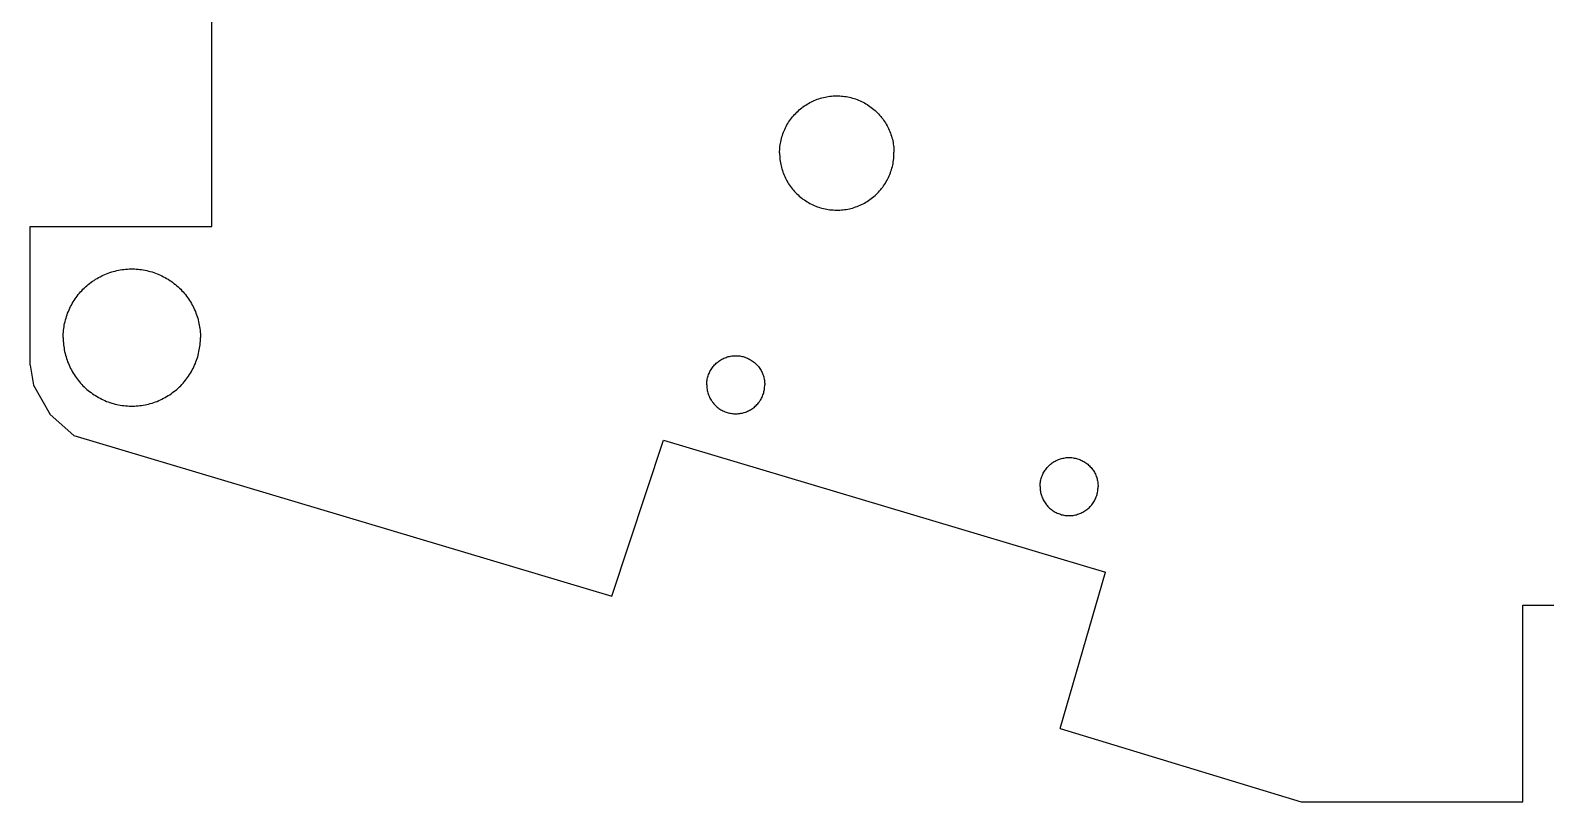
# Model space of a CAD drawing. Header units: inches. Extents: x 1.44 to 6.59, y 1.74 to 4.61.
# Drawn here: x 1.444 to 2.748, y 1.898 to 2.562 of the extents above; entities that cross this region are included whole.
import ezdxf

# ---------------------------------------------------------------- set-up
doc = ezdxf.new("R2010")
doc.units = ezdxf.units.IN
doc.header["$MEASUREMENT"] = 0
doc.layers.add('Mechanical2', color=216, linetype='Continuous')

msp = doc.modelspace()

# ---------------------------------------------------------------- linework, layer by layer
at = {"layer": 'Mechanical2'}
for p, q in [((1.6, 2.3931), (1.6, 2.7277)), ((2.1265, 2.5041), (2.1278, 2.5044)), ((2.1278, 2.5044), (2.1292, 2.5047)), ((2.1292, 2.5047), (2.1306, 2.5049)), ((2.1306, 2.5049), (2.132, 2.5051)), ((2.132, 2.5051), (2.1334, 2.5053)), ((2.1334, 2.5053), (2.1348, 2.5054)), ((2.1348, 2.5054), (2.1362, 2.5055)), ((2.1362, 2.5055), (2.1376, 2.5055)), ((2.1376, 2.5055), (2.139, 2.5055)), ((2.139, 2.5055), (2.1404, 2.5054)), ((2.1404, 2.5054), (2.1418, 2.5053)), ((2.1418, 2.5053), (2.1432, 2.5052)), ((2.1432, 2.5052), (2.1445, 2.505)), ((2.1445, 2.505), (2.1459, 2.5048)), ((2.1459, 2.5048), (2.1473, 2.5046)), ((2.1473, 2.5046), (2.1487, 2.5043)), ((2.1487, 2.5043), (2.15, 2.504)), ((2.1025, 2.4904), (2.1035, 2.4914)), ((2.1035, 2.4914), (2.1045, 2.4924)), ((2.1045, 2.4924), (2.1055, 2.4933)), ((2.1055, 2.4933), (2.1066, 2.4942)), ((2.1066, 2.4942), (2.1077, 2.4951)), ((2.1077, 2.4951), (2.1088, 2.496)), ((2.1088, 2.496), (2.11, 2.4968)), ((2.11, 2.4968), (2.1111, 2.4976)), ((2.1111, 2.4976), (2.1123, 2.4983)), ((2.1123, 2.4983), (2.1135, 2.499)), ((2.1135, 2.499), (2.1147, 2.4997)), ((2.1147, 2.4997), (2.116, 2.5003)), ((2.116, 2.5003), (2.1172, 2.5009)), ((2.1172, 2.5009), (2.1185, 2.5015)), ((2.1185, 2.5015), (2.1198, 2.502)), ((2.1198, 2.502), (2.1211, 2.5025)), ((2.1211, 2.5025), (2.1224, 2.503)), ((2.1224, 2.503), (2.1238, 2.5034)), ((2.1238, 2.5034), (2.1251, 2.5038)), ((2.1251, 2.5038), (2.1265, 2.5041)), ((2.15, 2.504), (2.1514, 2.5036)), ((2.1514, 2.5036), (2.1527, 2.5032)), ((2.1527, 2.5032), (2.1541, 2.5028)), ((2.1541, 2.5028), (2.1554, 2.5023)), ((2.1554, 2.5023), (2.1567, 2.5018)), ((2.1567, 2.5018), (2.158, 2.5012)), ((2.158, 2.5012), (2.1592, 2.5006)), ((2.1592, 2.5006), (2.1605, 2.5)), ((2.1605, 2.5), (2.1617, 2.4994)), ((2.1617, 2.4994), (2.1629, 2.4987)), ((2.1629, 2.4987), (2.1641, 2.4979)), ((2.1641, 2.4979), (2.1653, 2.4972)), ((2.1653, 2.4972), (2.1664, 2.4964)), ((2.1664, 2.4964), (2.1676, 2.4955)), ((2.1676, 2.4955), (2.1687, 2.4947)), ((2.1687, 2.4947), (2.1698, 2.4938)), ((2.1698, 2.4938), (2.1708, 2.4929)), ((2.1708, 2.4929), (2.1718, 2.4919)), ((2.1718, 2.4919), (2.1728, 2.4909)), ((2.0937, 2.4779), (2.0943, 2.4791)), ((2.0943, 2.4791), (2.095, 2.4804)), ((2.095, 2.4804), (2.0957, 2.4816)), ((2.0957, 2.4816), (2.0964, 2.4828)), ((2.0964, 2.4828), (2.0972, 2.4839)), ((2.0972, 2.4839), (2.098, 2.4851)), ((2.098, 2.4851), (2.0989, 2.4862)), ((2.0989, 2.4862), (2.0997, 2.4873)), ((2.0997, 2.4873), (2.1006, 2.4884)), ((2.1006, 2.4884), (2.1015, 2.4894)), ((2.1015, 2.4894), (2.1025, 2.4904)), ((2.1728, 2.4909), (2.1738, 2.4899)), ((2.1738, 2.4899), (2.1747, 2.4889)), ((2.1747, 2.4889), (2.1757, 2.4878)), ((2.1757, 2.4878), (2.1765, 2.4868)), ((2.1765, 2.4868), (2.1774, 2.4857)), ((2.1774, 2.4857), (2.1782, 2.4845)), ((2.1782, 2.4845), (2.179, 2.4834)), ((2.179, 2.4834), (2.1798, 2.4822)), ((2.1798, 2.4822), (2.1805, 2.481)), ((2.1805, 2.481), (2.1812, 2.4798)), ((2.1812, 2.4798), (2.1818, 2.4785)), ((2.1818, 2.4785), (2.1824, 2.4773)), ((2.0894, 2.4646), (2.0897, 2.466)), ((2.0897, 2.466), (2.09, 2.4674)), ((2.09, 2.4674), (2.0903, 2.4687)), ((2.0903, 2.4687), (2.0907, 2.4701)), ((2.0907, 2.4701), (2.0911, 2.4714)), ((2.0911, 2.4714), (2.0915, 2.4727)), ((2.0915, 2.4727), (2.092, 2.4741)), ((2.092, 2.4741), (2.0926, 2.4753)), ((2.0926, 2.4753), (2.0931, 2.4766)), ((2.0931, 2.4766), (2.0937, 2.4779)), ((2.1824, 2.4773), (2.183, 2.476)), ((2.183, 2.476), (2.1835, 2.4747)), ((2.1835, 2.4747), (2.1841, 2.4734)), ((2.1841, 2.4734), (2.1845, 2.4721)), ((2.1845, 2.4721), (2.1849, 2.4707)), ((2.1849, 2.4707), (2.1853, 2.4694)), ((2.1853, 2.4694), (2.1857, 2.4681)), ((2.1857, 2.4681), (2.186, 2.4667)), ((2.186, 2.4667), (2.1863, 2.4653)), ((2.1863, 2.4653), (2.1865, 2.4639)), ((2.0887, 2.4577), (2.0888, 2.4591)), ((2.0887, 2.4563), (2.0887, 2.4577)), ((2.0887, 2.4563), (2.0887, 2.4549)), ((2.0887, 2.4549), (2.0888, 2.4535)), ((2.0888, 2.4591), (2.0889, 2.4605)), ((2.0888, 2.4535), (2.0889, 2.4521)), ((2.0889, 2.4605), (2.089, 2.4619)), ((2.0889, 2.4521), (2.089, 2.4507)), ((2.089, 2.4619), (2.0892, 2.4632)), ((2.0892, 2.4632), (2.0894, 2.4646)), ((2.1865, 2.4639), (2.1867, 2.4626)), ((2.1867, 2.4626), (2.1869, 2.4612)), ((2.1869, 2.4612), (2.187, 2.4598)), ((2.1869, 2.4514), (2.187, 2.4528)), ((2.187, 2.4598), (2.1871, 2.4584)), ((2.187, 2.4528), (2.1871, 2.4542)), ((2.1871, 2.4584), (2.1871, 2.457)), ((2.1871, 2.4556), (2.1871, 2.457)), ((2.1871, 2.4542), (2.1871, 2.4556)), ((2.089, 2.4507), (2.0892, 2.4493)), ((2.0892, 2.4493), (2.0894, 2.4479)), ((2.0894, 2.4479), (2.0897, 2.4465)), ((2.0897, 2.4465), (2.09, 2.4452)), ((2.09, 2.4452), (2.0903, 2.4438)), ((2.0903, 2.4438), (2.0907, 2.4425)), ((2.0907, 2.4425), (2.0911, 2.4411)), ((2.0911, 2.4411), (2.0915, 2.4398)), ((2.0915, 2.4398), (2.092, 2.4385)), ((2.1835, 2.4378), (2.1841, 2.4392)), ((2.1841, 2.4392), (2.1845, 2.4405)), ((2.1845, 2.4405), (2.1849, 2.4418)), ((2.1849, 2.4418), (2.1853, 2.4431)), ((2.1853, 2.4431), (2.1857, 2.4445)), ((2.1857, 2.4445), (2.186, 2.4459)), ((2.186, 2.4459), (2.1863, 2.4472)), ((2.1863, 2.4472), (2.1865, 2.4486)), ((2.1865, 2.4486), (2.1867, 2.45)), ((2.1867, 2.45), (2.1869, 2.4514)), ((2.092, 2.4385), (2.0926, 2.4372)), ((2.0926, 2.4372), (2.0931, 2.4359)), ((2.0931, 2.4359), (2.0937, 2.4347)), ((2.0937, 2.4347), (2.0943, 2.4334)), ((2.0943, 2.4334), (2.095, 2.4322)), ((2.095, 2.4322), (2.0957, 2.431)), ((2.0957, 2.431), (2.0964, 2.4298)), ((2.0964, 2.4298), (2.0972, 2.4286)), ((2.0972, 2.4286), (2.098, 2.4275)), ((2.098, 2.4275), (2.0989, 2.4263)), ((2.0989, 2.4263), (2.0997, 2.4252)), ((2.1765, 2.4258), (2.1774, 2.4269)), ((2.1774, 2.4269), (2.1782, 2.428)), ((2.1782, 2.428), (2.179, 2.4292)), ((2.179, 2.4292), (2.1798, 2.4304)), ((2.1798, 2.4304), (2.1805, 2.4316)), ((2.1805, 2.4316), (2.1812, 2.4328)), ((2.1812, 2.4328), (2.1818, 2.434)), ((2.1818, 2.434), (2.1824, 2.4353)), ((2.1824, 2.4353), (2.183, 2.4366)), ((2.183, 2.4366), (2.1835, 2.4378)), ((2.0997, 2.4252), (2.1006, 2.4242)), ((2.1006, 2.4242), (2.1015, 2.4231)), ((2.1015, 2.4231), (2.1025, 2.4221)), ((2.1025, 2.4221), (2.1035, 2.4211)), ((2.1035, 2.4211), (2.1045, 2.4201)), ((2.1045, 2.4201), (2.1055, 2.4192)), ((2.1055, 2.4192), (2.1066, 2.4183)), ((2.1066, 2.4183), (2.1077, 2.4174)), ((2.1077, 2.4174), (2.1088, 2.4166)), ((2.1088, 2.4166), (2.11, 2.4158)), ((2.11, 2.4158), (2.1111, 2.415)), ((2.1111, 2.415), (2.1123, 2.4143)), ((2.1123, 2.4143), (2.1135, 2.4135)), ((2.1135, 2.4135), (2.1147, 2.4129)), ((2.1605, 2.4125), (2.1617, 2.4132)), ((2.1617, 2.4132), (2.1629, 2.4139)), ((2.1629, 2.4139), (2.1641, 2.4146)), ((2.1641, 2.4146), (2.1653, 2.4154)), ((2.1653, 2.4154), (2.1664, 2.4162)), ((2.1664, 2.4162), (2.1676, 2.417)), ((2.1676, 2.417), (2.1687, 2.4179)), ((2.1687, 2.4179), (2.1698, 2.4188)), ((2.1698, 2.4188), (2.1708, 2.4197)), ((2.1708, 2.4197), (2.1718, 2.4206)), ((2.1718, 2.4206), (2.1728, 2.4216)), ((2.1728, 2.4216), (2.1738, 2.4226)), ((2.1738, 2.4226), (2.1747, 2.4236)), ((2.1747, 2.4236), (2.1757, 2.4247)), ((2.1757, 2.4247), (2.1765, 2.4258)), ((2.1147, 2.4129), (2.116, 2.4122)), ((2.116, 2.4122), (2.1172, 2.4116)), ((2.1172, 2.4116), (2.1185, 2.411)), ((2.1185, 2.411), (2.1198, 2.4105)), ((2.1198, 2.4105), (2.1211, 2.41)), ((2.1211, 2.41), (2.1224, 2.4096)), ((2.1224, 2.4096), (2.1238, 2.4091)), ((2.1238, 2.4091), (2.1251, 2.4088)), ((2.1251, 2.4088), (2.1265, 2.4084)), ((2.1265, 2.4084), (2.1278, 2.4081)), ((2.1278, 2.4081), (2.1292, 2.4078)), ((2.1292, 2.4078), (2.1306, 2.4076)), ((2.1306, 2.4076), (2.132, 2.4074)), ((2.132, 2.4074), (2.1334, 2.4073)), ((2.1334, 2.4073), (2.1348, 2.4072)), ((2.1348, 2.4072), (2.1362, 2.4071)), ((2.1362, 2.4071), (2.1376, 2.4071)), ((2.1376, 2.4071), (2.139, 2.4071)), ((2.139, 2.4071), (2.1404, 2.4071)), ((2.1404, 2.4071), (2.1418, 2.4072)), ((2.1418, 2.4072), (2.1432, 2.4073)), ((2.1432, 2.4073), (2.1445, 2.4075)), ((2.1445, 2.4075), (2.1459, 2.4077)), ((2.1459, 2.4077), (2.1473, 2.408)), ((2.1473, 2.408), (2.1487, 2.4083)), ((2.1487, 2.4083), (2.15, 2.4086)), ((2.15, 2.4086), (2.1514, 2.4089)), ((2.1514, 2.4089), (2.1527, 2.4093)), ((2.1527, 2.4093), (2.1541, 2.4098)), ((2.1541, 2.4098), (2.1554, 2.4103)), ((2.1554, 2.4103), (2.1567, 2.4108)), ((2.1567, 2.4108), (2.158, 2.4113)), ((2.158, 2.4113), (2.1592, 2.4119)), ((2.1592, 2.4119), (2.1605, 2.4125)), ((1.4437, 2.2736), (1.4437, 2.3931)), ((1.4437, 2.3931), (1.6, 2.3931)), ((1.4998, 2.3475), (1.5012, 2.3483)), ((1.5012, 2.3483), (1.5025, 2.349)), ((1.5025, 2.349), (1.5038, 2.3497)), ((1.5038, 2.3497), (1.5052, 2.3504)), ((1.5052, 2.3504), (1.5066, 2.3511)), ((1.5066, 2.3511), (1.508, 2.3517)), ((1.508, 2.3517), (1.5094, 2.3523)), ((1.5094, 2.3523), (1.5108, 2.3528)), ((1.5108, 2.3528), (1.5123, 2.3533)), ((1.5123, 2.3533), (1.5138, 2.3538)), ((1.5138, 2.3538), (1.5152, 2.3542)), ((1.5152, 2.3542), (1.5167, 2.3546)), ((1.5167, 2.3546), (1.5182, 2.355)), ((1.5182, 2.355), (1.5197, 2.3553)), ((1.5197, 2.3553), (1.5212, 2.3556)), ((1.5212, 2.3556), (1.5227, 2.3558)), ((1.5227, 2.3558), (1.5242, 2.356)), ((1.5242, 2.356), (1.5258, 2.3562)), ((1.5258, 2.3562), (1.5273, 2.3563)), ((1.5273, 2.3563), (1.5288, 2.3564)), ((1.5288, 2.3564), (1.5304, 2.3564)), ((1.5304, 2.3564), (1.5319, 2.3564)), ((1.5319, 2.3564), (1.5334, 2.3564)), ((1.5334, 2.3564), (1.535, 2.3563)), ((1.535, 2.3563), (1.5365, 2.3562)), ((1.5365, 2.3562), (1.538, 2.356)), ((1.538, 2.356), (1.5395, 2.3558)), ((1.5395, 2.3558), (1.541, 2.3556)), ((1.541, 2.3556), (1.5426, 2.3553)), ((1.5426, 2.3553), (1.5441, 2.355)), ((1.5441, 2.355), (1.5455, 2.3546)), ((1.5455, 2.3546), (1.547, 2.3542)), ((1.547, 2.3542), (1.5485, 2.3538)), ((1.5485, 2.3538), (1.55, 2.3533)), ((1.55, 2.3533), (1.5514, 2.3528)), ((1.5514, 2.3528), (1.5528, 2.3523)), ((1.5528, 2.3523), (1.5543, 2.3517)), ((1.5543, 2.3517), (1.5557, 2.3511)), ((1.5557, 2.3511), (1.557, 2.3504)), ((1.557, 2.3504), (1.5584, 2.3497)), ((1.5584, 2.3497), (1.5598, 2.349)), ((1.5598, 2.349), (1.5611, 2.3483)), ((1.5611, 2.3483), (1.5624, 2.3475)), ((1.485, 2.3343), (1.486, 2.3355)), ((1.486, 2.3355), (1.487, 2.3366)), ((1.487, 2.3366), (1.488, 2.3377)), ((1.488, 2.3377), (1.4891, 2.3389)), ((1.4891, 2.3389), (1.4902, 2.3399)), ((1.4902, 2.3399), (1.4913, 2.341)), ((1.4913, 2.341), (1.4924, 2.342)), ((1.4924, 2.342), (1.4936, 2.343)), ((1.4936, 2.343), (1.4948, 2.3439)), ((1.4948, 2.3439), (1.496, 2.3449)), ((1.496, 2.3449), (1.4973, 2.3458)), ((1.4973, 2.3458), (1.4986, 2.3466)), ((1.4986, 2.3466), (1.4998, 2.3475)), ((1.5624, 2.3475), (1.5637, 2.3466)), ((1.5637, 2.3466), (1.565, 2.3458)), ((1.565, 2.3458), (1.5662, 2.3449)), ((1.5662, 2.3449), (1.5674, 2.3439)), ((1.5674, 2.3439), (1.5686, 2.343)), ((1.5686, 2.343), (1.5698, 2.342)), ((1.5698, 2.342), (1.5709, 2.341)), ((1.5709, 2.341), (1.5721, 2.3399)), ((1.5721, 2.3399), (1.5732, 2.3389)), ((1.5732, 2.3389), (1.5742, 2.3377)), ((1.5742, 2.3377), (1.5753, 2.3366)), ((1.5753, 2.3366), (1.5763, 2.3355)), ((1.5763, 2.3355), (1.5772, 2.3343)), ((1.4771, 2.3212), (1.4777, 2.3226)), ((1.4777, 2.3226), (1.4784, 2.324)), ((1.4784, 2.324), (1.4791, 2.3253)), ((1.4791, 2.3253), (1.4799, 2.3267)), ((1.4799, 2.3267), (1.4806, 2.328)), ((1.4806, 2.328), (1.4814, 2.3293)), ((1.4814, 2.3293), (1.4823, 2.3306)), ((1.4823, 2.3306), (1.4832, 2.3318)), ((1.4832, 2.3318), (1.4841, 2.3331)), ((1.4841, 2.3331), (1.485, 2.3343)), ((1.5772, 2.3343), (1.5782, 2.3331)), ((1.5782, 2.3331), (1.5791, 2.3318)), ((1.5791, 2.3318), (1.58, 2.3306)), ((1.58, 2.3306), (1.5808, 2.3293)), ((1.5808, 2.3293), (1.5816, 2.328)), ((1.5816, 2.328), (1.5824, 2.3267)), ((1.5824, 2.3267), (1.5831, 2.3253)), ((1.5831, 2.3253), (1.5839, 2.324)), ((1.5839, 2.324), (1.5845, 2.3226)), ((1.5845, 2.3226), (1.5852, 2.3212)), ((1.473, 2.308), (1.4733, 2.3095)), ((1.4733, 2.3095), (1.4737, 2.311)), ((1.4737, 2.311), (1.474, 2.3125)), ((1.474, 2.3125), (1.4745, 2.314)), ((1.4745, 2.314), (1.4749, 2.3155)), ((1.4749, 2.3155), (1.4754, 2.3169)), ((1.4754, 2.3169), (1.4759, 2.3184)), ((1.4759, 2.3184), (1.4765, 2.3198)), ((1.4765, 2.3198), (1.4771, 2.3212)), ((1.5852, 2.3212), (1.5858, 2.3198)), ((1.5858, 2.3198), (1.5863, 2.3184)), ((1.5863, 2.3184), (1.5869, 2.3169)), ((1.5869, 2.3169), (1.5873, 2.3155)), ((1.5873, 2.3155), (1.5878, 2.314)), ((1.5878, 2.314), (1.5882, 2.3125)), ((1.5882, 2.3125), (1.5886, 2.311)), ((1.5886, 2.311), (1.5889, 2.3095)), ((1.5889, 2.3095), (1.5892, 2.308)), ((1.4721, 2.3004), (1.4722, 2.302)), ((1.4721, 2.2989), (1.4721, 2.3004)), ((1.4721, 2.2974), (1.4721, 2.2989)), ((1.4721, 2.2974), (1.4721, 2.2958)), ((1.4721, 2.2958), (1.4721, 2.2943)), ((1.4722, 2.302), (1.4724, 2.3035)), ((1.4724, 2.3035), (1.4726, 2.305)), ((1.4726, 2.305), (1.4728, 2.3065)), ((1.4728, 2.3065), (1.473, 2.308)), ((1.5892, 2.308), (1.5895, 2.3065)), ((1.5895, 2.3065), (1.5897, 2.305)), ((1.5897, 2.305), (1.5899, 2.3035)), ((1.5899, 2.3035), (1.59, 2.302)), ((1.59, 2.302), (1.5901, 2.3004)), ((1.5901, 2.3004), (1.5902, 2.2989)), ((1.5901, 2.2943), (1.5902, 2.2958)), ((1.5902, 2.2989), (1.5902, 2.2974)), ((1.5902, 2.2958), (1.5902, 2.2974)), ((1.4721, 2.2943), (1.4722, 2.2928)), ((1.4722, 2.2928), (1.4724, 2.2912)), ((1.4724, 2.2912), (1.4726, 2.2897)), ((1.4726, 2.2897), (1.4728, 2.2882)), ((1.4728, 2.2882), (1.473, 2.2867)), ((1.473, 2.2867), (1.4733, 2.2852)), ((1.4733, 2.2852), (1.4737, 2.2837)), ((1.4737, 2.2837), (1.474, 2.2822)), ((1.5882, 2.2822), (1.5886, 2.2837)), ((1.5886, 2.2837), (1.5889, 2.2852)), ((1.5889, 2.2852), (1.5892, 2.2867)), ((1.5892, 2.2867), (1.5895, 2.2882)), ((1.5895, 2.2882), (1.5897, 2.2897)), ((1.5897, 2.2897), (1.5899, 2.2912)), ((1.5899, 2.2912), (1.59, 2.2928)), ((1.59, 2.2928), (1.5901, 2.2943)), ((1.4437, 2.2736), (1.4465, 2.2562)), ((1.474, 2.2822), (1.4745, 2.2807)), ((1.4745, 2.2807), (1.4749, 2.2793)), ((1.4749, 2.2793), (1.4754, 2.2778)), ((1.4754, 2.2778), (1.4759, 2.2764)), ((1.4759, 2.2764), (1.4765, 2.2749)), ((1.4765, 2.2749), (1.4771, 2.2735)), ((1.4771, 2.2735), (1.4777, 2.2721)), ((1.4777, 2.2721), (1.4784, 2.2708)), ((1.4784, 2.2708), (1.4791, 2.2694)), ((1.5831, 2.2694), (1.5839, 2.2708)), ((1.5839, 2.2708), (1.5845, 2.2721)), ((1.5845, 2.2721), (1.5852, 2.2735)), ((1.5852, 2.2735), (1.5858, 2.2749)), ((1.5858, 2.2749), (1.5863, 2.2764)), ((1.5863, 2.2764), (1.5869, 2.2778)), ((1.5869, 2.2778), (1.5873, 2.2793)), ((1.5873, 2.2793), (1.5878, 2.2807)), ((1.5878, 2.2807), (1.5882, 2.2822)), ((2.0292, 2.2691), (2.0297, 2.2699)), ((2.0297, 2.2699), (2.0302, 2.2707)), ((2.0302, 2.2707), (2.0308, 2.2716)), ((2.0308, 2.2716), (2.0314, 2.2723)), ((2.0314, 2.2723), (2.0321, 2.2731)), ((2.0321, 2.2731), (2.0327, 2.2738)), ((2.0327, 2.2738), (2.0334, 2.2745)), ((2.0334, 2.2745), (2.0341, 2.2752)), ((2.0341, 2.2752), (2.0349, 2.2759)), ((2.0349, 2.2759), (2.0357, 2.2765)), ((2.0357, 2.2765), (2.0365, 2.2771)), ((2.0365, 2.2771), (2.0373, 2.2777)), ((2.0373, 2.2777), (2.0381, 2.2782)), ((2.0381, 2.2782), (2.039, 2.2787)), ((2.039, 2.2787), (2.0399, 2.2791)), ((2.0399, 2.2791), (2.0408, 2.2795)), ((2.0408, 2.2795), (2.0417, 2.2799)), ((2.0417, 2.2799), (2.0426, 2.2803)), ((2.0426, 2.2803), (2.0436, 2.2806)), ((2.0436, 2.2806), (2.0445, 2.2809)), ((2.0445, 2.2809), (2.0455, 2.2811)), ((2.0455, 2.2811), (2.0465, 2.2813)), ((2.0465, 2.2813), (2.0475, 2.2815)), ((2.0475, 2.2815), (2.0484, 2.2816)), ((2.0484, 2.2816), (2.0494, 2.2817)), ((2.0494, 2.2817), (2.0504, 2.2817)), ((2.0504, 2.2817), (2.0514, 2.2817)), ((2.0514, 2.2817), (2.0524, 2.2817)), ((2.0524, 2.2817), (2.0534, 2.2816)), ((2.0534, 2.2816), (2.0544, 2.2815)), ((2.0544, 2.2815), (2.0554, 2.2813)), ((2.0554, 2.2813), (2.0563, 2.2811)), ((2.0563, 2.2811), (2.0573, 2.2809)), ((2.0573, 2.2809), (2.0583, 2.2806)), ((2.0583, 2.2806), (2.0592, 2.2803)), ((2.0592, 2.2803), (2.0601, 2.2799)), ((2.0601, 2.2799), (2.0611, 2.2795)), ((2.0611, 2.2795), (2.062, 2.2791)), ((2.062, 2.2791), (2.0628, 2.2787)), ((2.0628, 2.2787), (2.0637, 2.2782)), ((2.0637, 2.2782), (2.0646, 2.2777)), ((2.0646, 2.2777), (2.0654, 2.2771)), ((2.0654, 2.2771), (2.0662, 2.2765)), ((2.0662, 2.2765), (2.067, 2.2759)), ((2.067, 2.2759), (2.0677, 2.2752)), ((2.0677, 2.2752), (2.0684, 2.2745)), ((2.0684, 2.2745), (2.0691, 2.2738)), ((2.0691, 2.2738), (2.0698, 2.2731)), ((2.0698, 2.2731), (2.0704, 2.2723)), ((2.0704, 2.2723), (2.071, 2.2716)), ((2.071, 2.2716), (2.0716, 2.2707)), ((2.0716, 2.2707), (2.0721, 2.2699)), ((2.0721, 2.2699), (2.0727, 2.2691)), ((1.4791, 2.2694), (1.4799, 2.2681)), ((1.4799, 2.2681), (1.4806, 2.2667)), ((1.4806, 2.2667), (1.4814, 2.2654)), ((1.4814, 2.2654), (1.4823, 2.2642)), ((1.4823, 2.2642), (1.4832, 2.2629)), ((1.4832, 2.2629), (1.4841, 2.2617)), ((1.4841, 2.2617), (1.485, 2.2605)), ((1.485, 2.2605), (1.486, 2.2593)), ((1.486, 2.2593), (1.487, 2.2581)), ((1.487, 2.2581), (1.488, 2.257)), ((1.488, 2.257), (1.4891, 2.2559)), ((1.5732, 2.2559), (1.5742, 2.257)), ((1.5742, 2.257), (1.5753, 2.2581)), ((1.5753, 2.2581), (1.5763, 2.2593)), ((1.5763, 2.2593), (1.5772, 2.2605)), ((1.5772, 2.2605), (1.5782, 2.2617)), ((1.5782, 2.2617), (1.5791, 2.2629)), ((1.5791, 2.2629), (1.58, 2.2642)), ((1.58, 2.2642), (1.5808, 2.2654)), ((1.5808, 2.2654), (1.5816, 2.2667)), ((1.5816, 2.2667), (1.5824, 2.2681)), ((1.5824, 2.2681), (1.5831, 2.2694)), ((2.0259, 2.2577), (2.026, 2.2587)), ((2.0259, 2.2567), (2.0259, 2.2577)), ((2.0259, 2.2567), (2.0259, 2.2557)), ((2.026, 2.2587), (2.0261, 2.2597)), ((2.0261, 2.2597), (2.0262, 2.2607)), ((2.0262, 2.2607), (2.0264, 2.2616)), ((2.0264, 2.2616), (2.0266, 2.2626)), ((2.0266, 2.2626), (2.0269, 2.2636)), ((2.0269, 2.2636), (2.0272, 2.2645)), ((2.0272, 2.2645), (2.0275, 2.2655)), ((2.0275, 2.2655), (2.0279, 2.2664)), ((2.0279, 2.2664), (2.0283, 2.2673)), ((2.0283, 2.2673), (2.0287, 2.2682)), ((2.0287, 2.2682), (2.0292, 2.2691)), ((2.0727, 2.2691), (2.0731, 2.2682)), ((2.0731, 2.2682), (2.0736, 2.2673)), ((2.0736, 2.2673), (2.074, 2.2664)), ((2.074, 2.2664), (2.0743, 2.2655)), ((2.0743, 2.2655), (2.0747, 2.2645)), ((2.0747, 2.2645), (2.075, 2.2636)), ((2.075, 2.2636), (2.0752, 2.2626)), ((2.0752, 2.2626), (2.0754, 2.2616)), ((2.0754, 2.2616), (2.0756, 2.2607)), ((2.0756, 2.2607), (2.0757, 2.2597)), ((2.0757, 2.2597), (2.0758, 2.2587)), ((2.0758, 2.2587), (2.0759, 2.2577)), ((2.0759, 2.2577), (2.0759, 2.2567)), ((2.0759, 2.2557), (2.0759, 2.2567)), ((1.4465, 2.2562), (1.4607, 2.231)), ((1.4891, 2.2559), (1.4902, 2.2548)), ((1.4902, 2.2548), (1.4913, 2.2537)), ((1.4913, 2.2537), (1.4924, 2.2527)), ((1.4924, 2.2527), (1.4936, 2.2517)), ((1.4936, 2.2517), (1.4948, 2.2508)), ((1.4948, 2.2508), (1.496, 2.2499)), ((1.496, 2.2499), (1.4973, 2.249)), ((1.4973, 2.249), (1.4986, 2.2481)), ((1.4986, 2.2481), (1.4998, 2.2473)), ((1.4998, 2.2473), (1.5012, 2.2465)), ((1.5012, 2.2465), (1.5025, 2.2457)), ((1.5025, 2.2457), (1.5038, 2.245)), ((1.5038, 2.245), (1.5052, 2.2443)), ((1.5052, 2.2443), (1.5066, 2.2436)), ((1.5066, 2.2436), (1.508, 2.243)), ((1.5543, 2.243), (1.5557, 2.2436)), ((1.5557, 2.2436), (1.557, 2.2443)), ((1.557, 2.2443), (1.5584, 2.245)), ((1.5584, 2.245), (1.5598, 2.2457)), ((1.5598, 2.2457), (1.5611, 2.2465)), ((1.5611, 2.2465), (1.5624, 2.2473)), ((1.5624, 2.2473), (1.5637, 2.2481)), ((1.5637, 2.2481), (1.565, 2.249)), ((1.565, 2.249), (1.5662, 2.2499)), ((1.5662, 2.2499), (1.5674, 2.2508)), ((1.5674, 2.2508), (1.5686, 2.2517)), ((1.5686, 2.2517), (1.5698, 2.2527)), ((1.5698, 2.2527), (1.5709, 2.2537)), ((1.5709, 2.2537), (1.5721, 2.2548)), ((1.5721, 2.2548), (1.5732, 2.2559)), ((2.0259, 2.2557), (2.026, 2.2547)), ((2.026, 2.2547), (2.0261, 2.2537)), ((2.0261, 2.2537), (2.0262, 2.2527)), ((2.0262, 2.2527), (2.0264, 2.2518)), ((2.0264, 2.2518), (2.0266, 2.2508)), ((2.0266, 2.2508), (2.0269, 2.2498)), ((2.0269, 2.2498), (2.0272, 2.2489)), ((2.0272, 2.2489), (2.0275, 2.2479)), ((2.0275, 2.2479), (2.0279, 2.247)), ((2.0279, 2.247), (2.0283, 2.2461)), ((2.0283, 2.2461), (2.0287, 2.2452)), ((2.0287, 2.2452), (2.0292, 2.2443)), ((2.0292, 2.2443), (2.0297, 2.2435)), ((2.0297, 2.2435), (2.0302, 2.2427)), ((2.0716, 2.2427), (2.0721, 2.2435)), ((2.0721, 2.2435), (2.0727, 2.2443)), ((2.0727, 2.2443), (2.0731, 2.2452)), ((2.0731, 2.2452), (2.0736, 2.2461)), ((2.0736, 2.2461), (2.074, 2.247)), ((2.074, 2.247), (2.0743, 2.2479)), ((2.0743, 2.2479), (2.0747, 2.2489)), ((2.0747, 2.2489), (2.075, 2.2498)), ((2.075, 2.2498), (2.0752, 2.2508)), ((2.0752, 2.2508), (2.0754, 2.2518)), ((2.0754, 2.2518), (2.0756, 2.2527)), ((2.0756, 2.2527), (2.0757, 2.2537)), ((2.0757, 2.2537), (2.0758, 2.2547)), ((2.0758, 2.2547), (2.0759, 2.2557)), ((1.4607, 2.231), (1.4813, 2.213)), ((1.508, 2.243), (1.5094, 2.2424)), ((1.5094, 2.2424), (1.5108, 2.2419)), ((1.5108, 2.2419), (1.5123, 2.2414)), ((1.5123, 2.2414), (1.5138, 2.2409)), ((1.5138, 2.2409), (1.5152, 2.2405)), ((1.5152, 2.2405), (1.5167, 2.2401)), ((1.5167, 2.2401), (1.5182, 2.2397)), ((1.5182, 2.2397), (1.5197, 2.2394)), ((1.5197, 2.2394), (1.5212, 2.2391)), ((1.5212, 2.2391), (1.5227, 2.2389)), ((1.5227, 2.2389), (1.5242, 2.2387)), ((1.5242, 2.2387), (1.5258, 2.2385)), ((1.5258, 2.2385), (1.5273, 2.2384)), ((1.5273, 2.2384), (1.5288, 2.2383)), ((1.5288, 2.2383), (1.5304, 2.2383)), ((1.5304, 2.2383), (1.5319, 2.2383)), ((1.5319, 2.2383), (1.5334, 2.2383)), ((1.5334, 2.2383), (1.535, 2.2384)), ((1.535, 2.2384), (1.5365, 2.2385)), ((1.5365, 2.2385), (1.538, 2.2387)), ((1.538, 2.2387), (1.5395, 2.2389)), ((1.5395, 2.2389), (1.541, 2.2391)), ((1.541, 2.2391), (1.5426, 2.2394)), ((1.5426, 2.2394), (1.5441, 2.2397)), ((1.5441, 2.2397), (1.5455, 2.2401)), ((1.5455, 2.2401), (1.547, 2.2405)), ((1.547, 2.2405), (1.5485, 2.2409)), ((1.5485, 2.2409), (1.55, 2.2414)), ((1.55, 2.2414), (1.5514, 2.2419)), ((1.5514, 2.2419), (1.5528, 2.2424)), ((1.5528, 2.2424), (1.5543, 2.243)), ((2.0302, 2.2427), (2.0308, 2.2418)), ((2.0308, 2.2418), (2.0314, 2.2411)), ((2.0314, 2.2411), (2.0321, 2.2403)), ((2.0321, 2.2403), (2.0327, 2.2396)), ((2.0327, 2.2396), (2.0334, 2.2388)), ((2.0334, 2.2388), (2.0341, 2.2382)), ((2.0341, 2.2382), (2.0349, 2.2375)), ((2.0349, 2.2375), (2.0357, 2.2369)), ((2.0357, 2.2369), (2.0365, 2.2363)), ((2.0365, 2.2363), (2.0373, 2.2357)), ((2.0373, 2.2357), (2.0381, 2.2352)), ((2.0381, 2.2352), (2.039, 2.2347)), ((2.039, 2.2347), (2.0399, 2.2343)), ((2.0399, 2.2343), (2.0408, 2.2338)), ((2.0408, 2.2338), (2.0417, 2.2335)), ((2.0417, 2.2335), (2.0426, 2.2331)), ((2.0426, 2.2331), (2.0436, 2.2328)), ((2.0436, 2.2328), (2.0445, 2.2325)), ((2.0445, 2.2325), (2.0455, 2.2323)), ((2.0455, 2.2323), (2.0465, 2.2321)), ((2.0465, 2.2321), (2.0475, 2.2319)), ((2.0475, 2.2319), (2.0484, 2.2318)), ((2.0484, 2.2318), (2.0494, 2.2317)), ((2.0494, 2.2317), (2.0504, 2.2317)), ((2.0504, 2.2317), (2.0514, 2.2317)), ((2.0514, 2.2317), (2.0524, 2.2317)), ((2.0524, 2.2317), (2.0534, 2.2318)), ((2.0534, 2.2318), (2.0544, 2.2319)), ((2.0544, 2.2319), (2.0554, 2.2321)), ((2.0554, 2.2321), (2.0563, 2.2323)), ((2.0563, 2.2323), (2.0573, 2.2325)), ((2.0573, 2.2325), (2.0583, 2.2328)), ((2.0583, 2.2328), (2.0592, 2.2331)), ((2.0592, 2.2331), (2.0601, 2.2335)), ((2.0601, 2.2335), (2.0611, 2.2338)), ((2.0611, 2.2338), (2.062, 2.2343)), ((2.062, 2.2343), (2.0628, 2.2347)), ((2.0628, 2.2347), (2.0637, 2.2352)), ((2.0637, 2.2352), (2.0646, 2.2357)), ((2.0646, 2.2357), (2.0654, 2.2363)), ((2.0654, 2.2363), (2.0662, 2.2369)), ((2.0662, 2.2369), (2.067, 2.2375)), ((2.067, 2.2375), (2.0677, 2.2382)), ((2.0677, 2.2382), (2.0684, 2.2388)), ((2.0684, 2.2388), (2.0691, 2.2396)), ((2.0691, 2.2396), (2.0698, 2.2403)), ((2.0698, 2.2403), (2.0704, 2.2411)), ((2.0704, 2.2411), (2.071, 2.2418)), ((2.071, 2.2418), (2.0716, 2.2427)), ((1.4813, 2.213), (1.9442, 2.0745)), ((1.9442, 2.0745), (1.9887, 2.209)), ((1.9887, 2.209), (2.3693, 2.0952)), ((2.3259, 2.191), (2.3268, 2.1914)), ((2.3268, 2.1914), (2.3277, 2.1918)), ((2.3277, 2.1918), (2.3286, 2.1922)), ((2.3286, 2.1922), (2.3295, 2.1926)), ((2.3295, 2.1926), (2.3305, 2.1929)), ((2.3305, 2.1929), (2.3314, 2.1932)), ((2.3314, 2.1932), (2.3324, 2.1934)), ((2.3324, 2.1934), (2.3334, 2.1936)), ((2.3334, 2.1936), (2.3344, 2.1937)), ((2.3344, 2.1937), (2.3353, 2.1939)), ((2.3353, 2.1939), (2.3363, 2.1939)), ((2.3363, 2.1939), (2.3373, 2.194)), ((2.3373, 2.194), (2.3383, 2.194)), ((2.3383, 2.194), (2.3393, 2.1939)), ((2.3393, 2.1939), (2.3403, 2.1939)), ((2.3403, 2.1939), (2.3413, 2.1937)), ((2.3413, 2.1937), (2.3423, 2.1936)), ((2.3423, 2.1936), (2.3432, 2.1934)), ((2.3432, 2.1934), (2.3442, 2.1932)), ((2.3442, 2.1932), (2.3452, 2.1929)), ((2.3452, 2.1929), (2.3461, 2.1926)), ((2.3461, 2.1926), (2.347, 2.1922)), ((2.347, 2.1922), (2.348, 2.1918)), ((2.348, 2.1918), (2.3489, 2.1914)), ((2.3489, 2.1914), (2.3497, 2.191)), ((2.3144, 2.1777), (2.3148, 2.1787)), ((2.3148, 2.1787), (2.3152, 2.1796)), ((2.3152, 2.1796), (2.3156, 2.1805)), ((2.3156, 2.1805), (2.3161, 2.1813)), ((2.3161, 2.1813), (2.3166, 2.1822)), ((2.3166, 2.1822), (2.3171, 2.183)), ((2.3171, 2.183), (2.3177, 2.1838)), ((2.3177, 2.1838), (2.3183, 2.1846)), ((2.3183, 2.1846), (2.319, 2.1854)), ((2.319, 2.1854), (2.3196, 2.1861)), ((2.3196, 2.1861), (2.3203, 2.1868)), ((2.3203, 2.1868), (2.321, 2.1875)), ((2.321, 2.1875), (2.3218, 2.1882)), ((2.3218, 2.1882), (2.3226, 2.1888)), ((2.3226, 2.1888), (2.3234, 2.1894)), ((2.3234, 2.1894), (2.3242, 2.1899)), ((2.3242, 2.1899), (2.325, 2.1905)), ((2.325, 2.1905), (2.3259, 2.191)), ((2.3497, 2.191), (2.3506, 2.1905)), ((2.3506, 2.1905), (2.3515, 2.1899)), ((2.3515, 2.1899), (2.3523, 2.1894)), ((2.3523, 2.1894), (2.3531, 2.1888)), ((2.3531, 2.1888), (2.3539, 2.1882)), ((2.3539, 2.1882), (2.3546, 2.1875)), ((2.3546, 2.1875), (2.3553, 2.1868)), ((2.3553, 2.1868), (2.356, 2.1861)), ((2.356, 2.1861), (2.3567, 2.1854)), ((2.3567, 2.1854), (2.3573, 2.1846)), ((2.3573, 2.1846), (2.3579, 2.1838)), ((2.3579, 2.1838), (2.3585, 2.183)), ((2.3585, 2.183), (2.359, 2.1822)), ((2.359, 2.1822), (2.3596, 2.1813)), ((2.3596, 2.1813), (2.36, 2.1805)), ((2.36, 2.1805), (2.3605, 2.1796)), ((2.3605, 2.1796), (2.3609, 2.1787)), ((2.3609, 2.1787), (2.3612, 2.1777)), ((2.3128, 2.17), (2.3129, 2.171)), ((2.3128, 2.169), (2.3128, 2.17)), ((2.3128, 2.169), (2.3128, 2.168)), ((2.3128, 2.168), (2.3129, 2.167)), ((2.3129, 2.171), (2.313, 2.172)), ((2.3129, 2.167), (2.313, 2.166)), ((2.313, 2.172), (2.3131, 2.1729)), ((2.313, 2.166), (2.3131, 2.165)), ((2.3131, 2.1729), (2.3133, 2.1739)), ((2.3133, 2.1739), (2.3135, 2.1749)), ((2.3135, 2.1749), (2.3138, 2.1759)), ((2.3138, 2.1759), (2.3141, 2.1768)), ((2.3141, 2.1768), (2.3144, 2.1777)), ((2.3612, 2.1777), (2.3616, 2.1768)), ((2.3616, 2.1768), (2.3619, 2.1759)), ((2.3619, 2.1759), (2.3621, 2.1749)), ((2.3621, 2.1749), (2.3623, 2.1739)), ((2.3623, 2.1739), (2.3625, 2.1729)), ((2.3625, 2.1729), (2.3626, 2.172)), ((2.3625, 2.165), (2.3626, 2.166)), ((2.3626, 2.172), (2.3627, 2.171)), ((2.3626, 2.166), (2.3627, 2.167)), ((2.3627, 2.171), (2.3628, 2.17)), ((2.3627, 2.167), (2.3628, 2.168)), ((2.3628, 2.17), (2.3628, 2.169)), ((2.3628, 2.168), (2.3628, 2.169)), ((2.3131, 2.165), (2.3133, 2.164)), ((2.3133, 2.164), (2.3135, 2.1631)), ((2.3135, 2.1631), (2.3138, 2.1621)), ((2.3138, 2.1621), (2.3141, 2.1612)), ((2.3141, 2.1612), (2.3144, 2.1602)), ((2.3144, 2.1602), (2.3148, 2.1593)), ((2.3148, 2.1593), (2.3152, 2.1584)), ((2.3152, 2.1584), (2.3156, 2.1575)), ((2.3156, 2.1575), (2.3161, 2.1566)), ((2.3161, 2.1566), (2.3166, 2.1558)), ((2.3166, 2.1558), (2.3171, 2.1549)), ((2.3171, 2.1549), (2.3177, 2.1541)), ((2.3177, 2.1541), (2.3183, 2.1533)), ((2.3183, 2.1533), (2.319, 2.1526)), ((2.319, 2.1526), (2.3196, 2.1518)), ((2.356, 2.1518), (2.3567, 2.1526)), ((2.3567, 2.1526), (2.3573, 2.1533)), ((2.3573, 2.1533), (2.3579, 2.1541)), ((2.3579, 2.1541), (2.3585, 2.1549)), ((2.3585, 2.1549), (2.359, 2.1558)), ((2.359, 2.1558), (2.3596, 2.1566)), ((2.3596, 2.1566), (2.36, 2.1575)), ((2.36, 2.1575), (2.3605, 2.1584)), ((2.3605, 2.1584), (2.3609, 2.1593)), ((2.3609, 2.1593), (2.3612, 2.1602)), ((2.3612, 2.1602), (2.3616, 2.1612)), ((2.3616, 2.1612), (2.3619, 2.1621)), ((2.3619, 2.1621), (2.3621, 2.1631)), ((2.3621, 2.1631), (2.3623, 2.164)), ((2.3623, 2.164), (2.3625, 2.165)), ((2.3196, 2.1518), (2.3203, 2.1511)), ((2.3203, 2.1511), (2.321, 2.1505)), ((2.321, 2.1505), (2.3218, 2.1498)), ((2.3218, 2.1498), (2.3226, 2.1492)), ((2.3226, 2.1492), (2.3234, 2.1486)), ((2.3234, 2.1486), (2.3242, 2.148)), ((2.3242, 2.148), (2.325, 2.1475)), ((2.325, 2.1475), (2.3259, 2.147)), ((2.3259, 2.147), (2.3268, 2.1466)), ((2.3268, 2.1466), (2.3277, 2.1461)), ((2.3277, 2.1461), (2.3286, 2.1457)), ((2.3286, 2.1457), (2.3295, 2.1454)), ((2.3295, 2.1454), (2.3305, 2.1451)), ((2.3305, 2.1451), (2.3314, 2.1448)), ((2.3314, 2.1448), (2.3324, 2.1446)), ((2.3324, 2.1446), (2.3334, 2.1444)), ((2.3334, 2.1444), (2.3344, 2.1442)), ((2.3344, 2.1442), (2.3353, 2.1441)), ((2.3353, 2.1441), (2.3363, 2.144)), ((2.3363, 2.144), (2.3373, 2.144)), ((2.3373, 2.144), (2.3383, 2.144)), ((2.3383, 2.144), (2.3393, 2.144)), ((2.3393, 2.144), (2.3403, 2.1441)), ((2.3403, 2.1441), (2.3413, 2.1442)), ((2.3413, 2.1442), (2.3423, 2.1444)), ((2.3423, 2.1444), (2.3432, 2.1446)), ((2.3432, 2.1446), (2.3442, 2.1448)), ((2.3442, 2.1448), (2.3452, 2.1451)), ((2.3452, 2.1451), (2.3461, 2.1454)), ((2.3461, 2.1454), (2.347, 2.1457)), ((2.347, 2.1457), (2.348, 2.1461)), ((2.348, 2.1461), (2.3489, 2.1466)), ((2.3489, 2.1466), (2.3497, 2.147)), ((2.3497, 2.147), (2.3506, 2.1475)), ((2.3506, 2.1475), (2.3515, 2.148)), ((2.3515, 2.148), (2.3523, 2.1486)), ((2.3523, 2.1486), (2.3531, 2.1492)), ((2.3531, 2.1492), (2.3539, 2.1498)), ((2.3539, 2.1498), (2.3546, 2.1505)), ((2.3546, 2.1505), (2.3553, 2.1511)), ((2.3553, 2.1511), (2.356, 2.1518)), ((2.3301, 1.9607), (2.3693, 2.0952)), ((2.7283, 1.8976), (2.7283, 2.0669)), ((2.7283, 2.0669), (2.7677, 2.0669)), ((2.3301, 1.9607), (2.5376, 1.8976)), ((2.5376, 1.8976), (2.7283, 1.8976))]:
    msp.add_line(p, q, dxfattribs=at)

doc.saveas('drawing.dxf')
